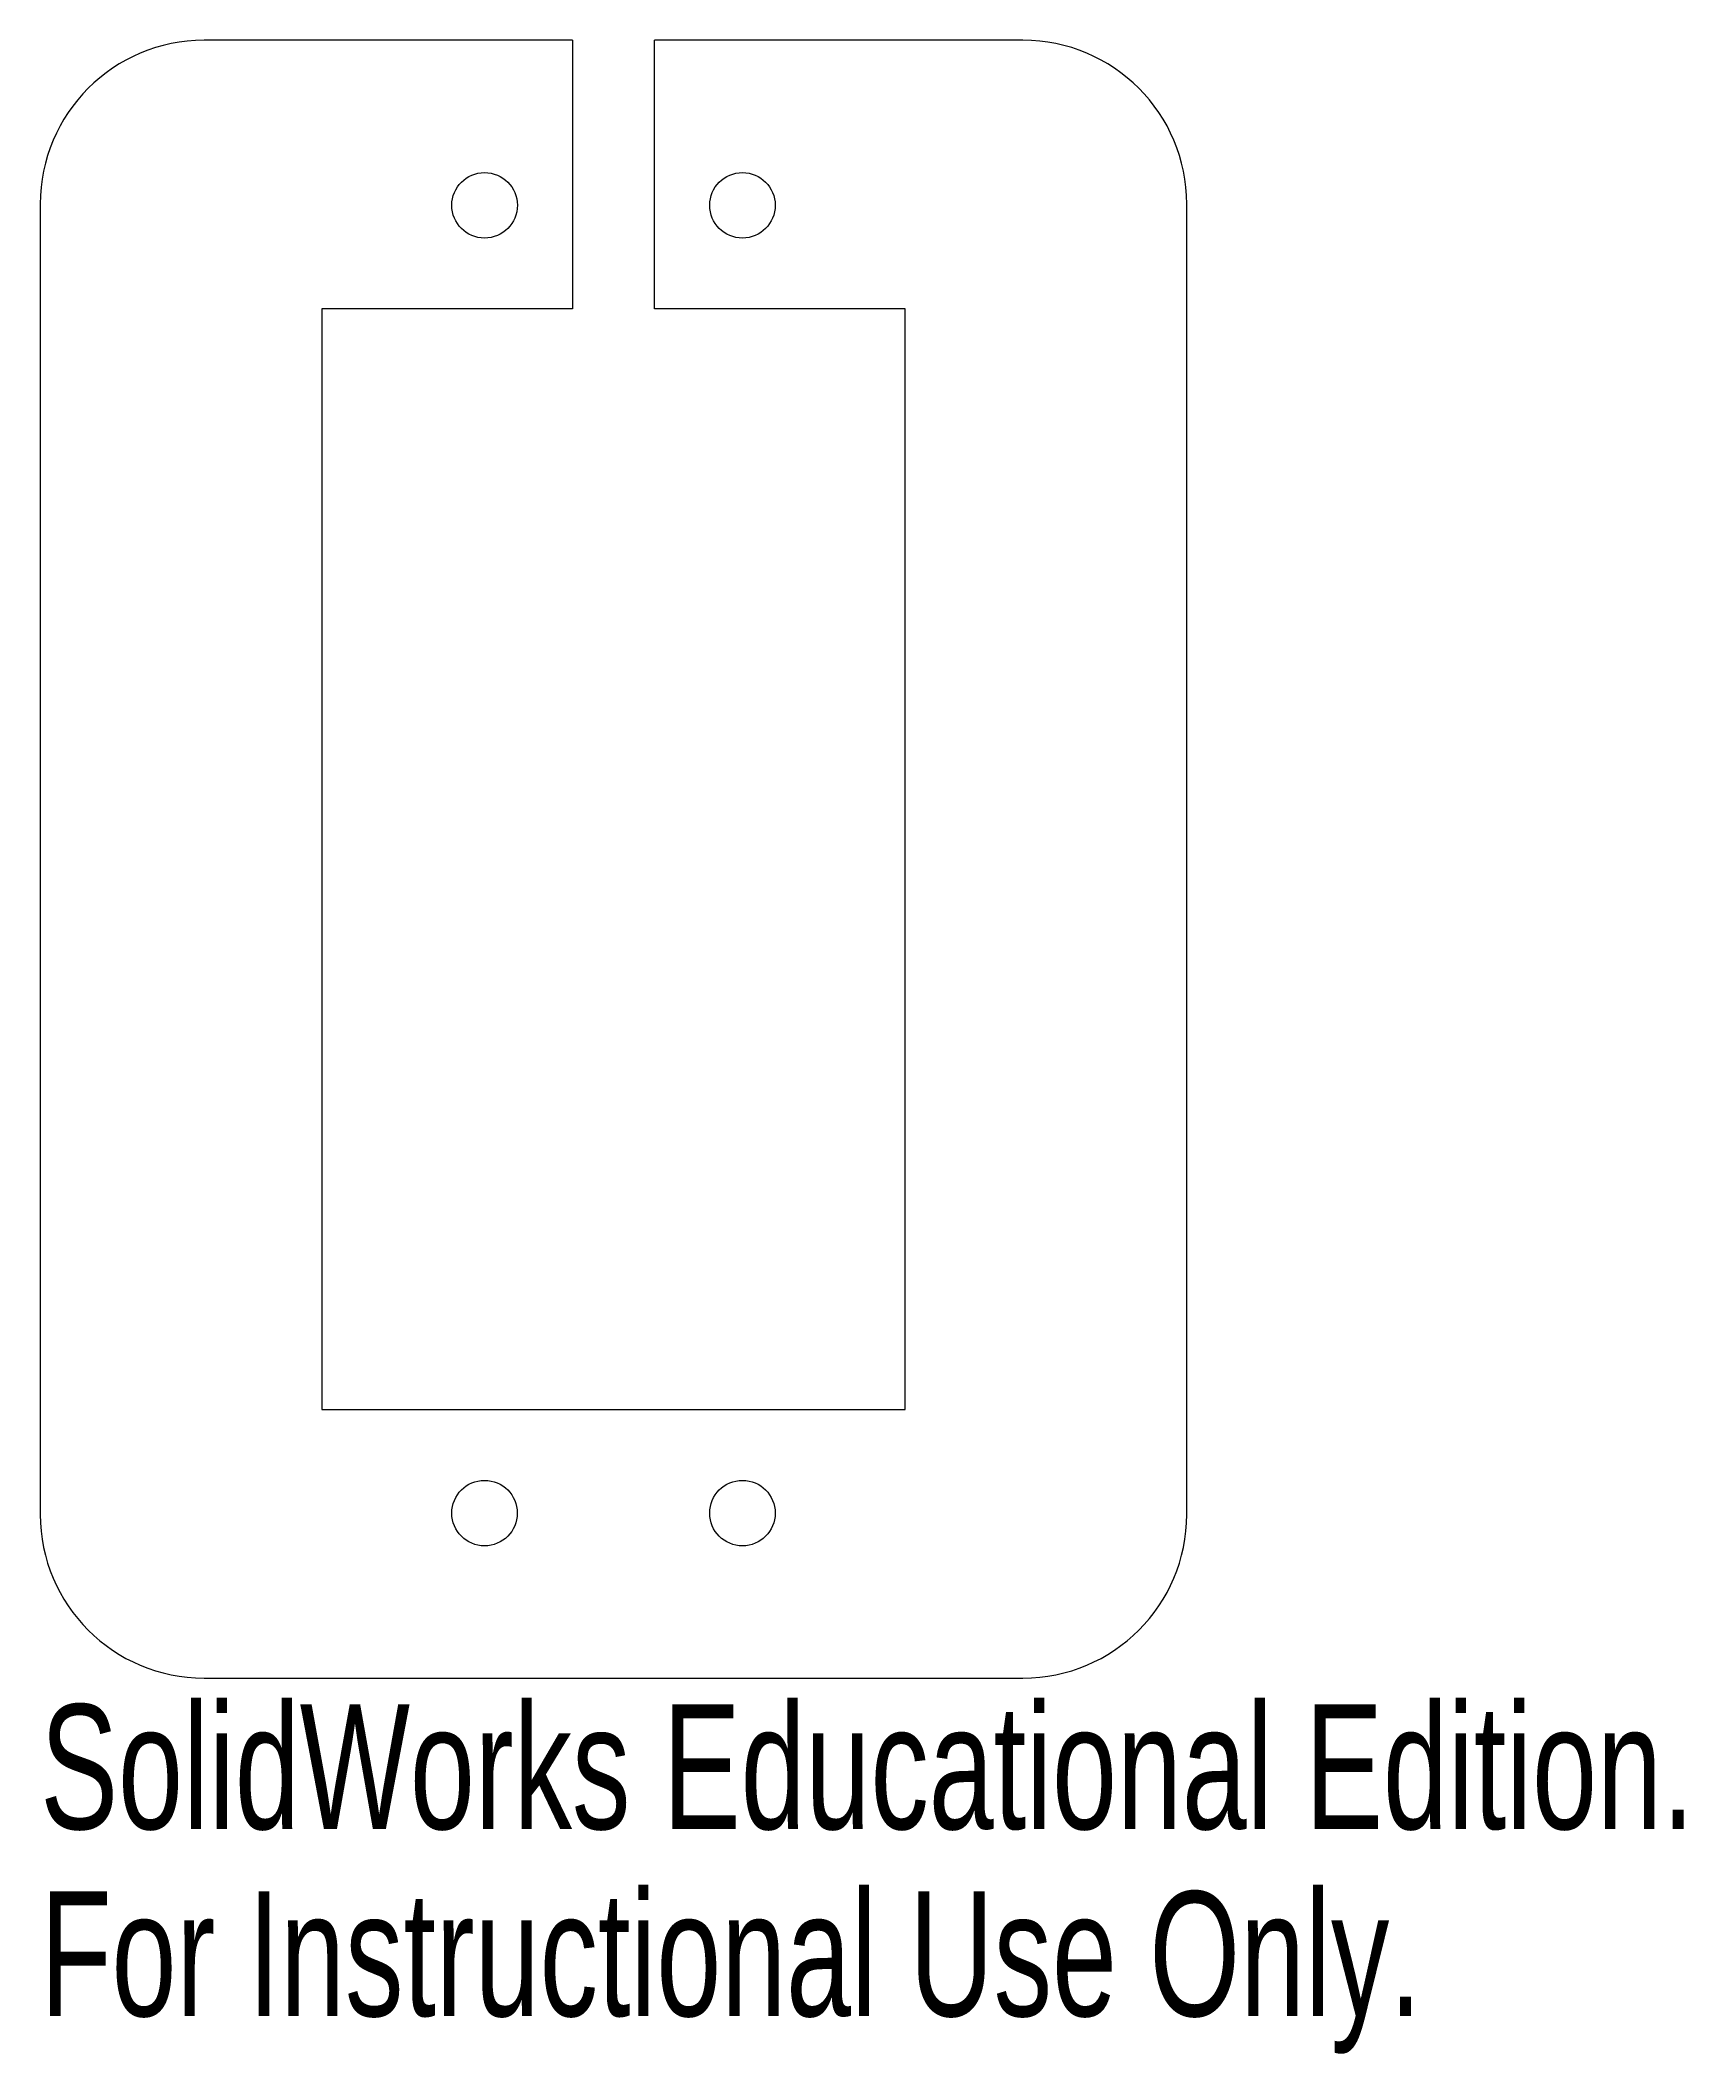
# Model space of a CAD drawing. Header units: inches. Extents: x -0.88 to 1.63, y -1.82 to 1.25.
import ezdxf

# ---------------------------------------------------------------- set-up
doc = ezdxf.new("R2010")
doc.units = ezdxf.units.IN
doc.header["$MEASUREMENT"] = 0
doc.styles.add('SLDTEXTSTYLE0', font='TXT', dxfattribs={"width": 0.7})

msp = doc.modelspace()

# ---------------------------------------------------------------- linework, layer by layer
at = {"color": 7, "linetype": 'Continuous', "lineweight": 15}
for p, q in [((-0.0625, 1.25), (-0.625, 1.25)), ((-0.0625, 1.25), (-0.0625, 0.84)), ((0.625, 1.25), (0.0625, 1.25)), ((0.0625, 0.84), (0.0625, 1.25)), ((-0.875, 1), (-0.875, -1)), ((0.875, -1), (0.875, 1)), ((-0.445, 0.84), (-0.445, -0.84)), ((-0.0625, 0.84), (-0.445, 0.84)), ((0.445, 0.84), (0.0625, 0.84)), ((0.445, -0.84), (0.445, 0.84)), ((-0.445, -0.84), (0.445, -0.84)), ((-0.625, -1.25), (0.625, -1.25))]:
    msp.add_line(p, q, dxfattribs=at)
for centre in [(-0.1968, 0.9981), (0.1968, 0.9981), (-0.1969, -0.9981), (0.1968, -0.9981)]:
    msp.add_circle(centre, 0.05, dxfattribs=at)
for centre, start, end in [((-0.625, 1), 90, 180), ((0.625, 1), 0, 90), ((-0.625, -1), 180, 270), ((0.625, -1), 270, 0)]:
    msp.add_arc(centre, 0.25, start, end, dxfattribs=at)

# ---------------------------------------------------------------- texts
at = {"color": 7, "linetype": 'Continuous', "char_height": 0.1903, "attachment_point": 1, "style": 'SLDTEXTSTYLE0'}
for s, insert in [('SolidWorks Educational Edition.', (-0.875, -1.2901)), ('For Instructional Use Only.', (-0.875, -1.5756))]:
    msp.add_mtext(s, dxfattribs=dict(at, insert=insert))

doc.saveas('drawing.dxf')
